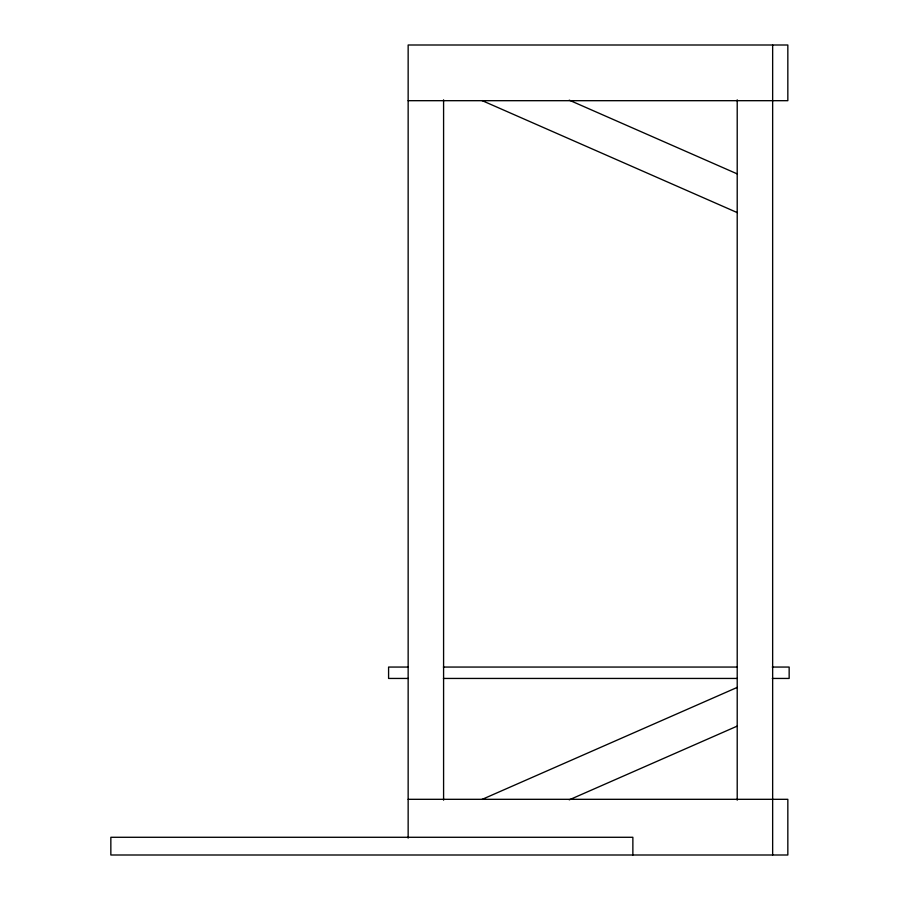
<?xml version="1.0" encoding="UTF-8"?>
<svg xmlns="http://www.w3.org/2000/svg" width="900" height="900" viewBox="0 0 900 900"><rect width="100%" height="100%" fill="white"/><g stroke="black" fill="none" stroke-linecap="round" stroke-linejoin="round"><path stroke-width="1.35" d="M482.051 799.414L737.212 687.409M569.239 799.841L737.212 726.109M408.15 100.688L787.837 100.688L787.837 45L408.15 45L408.15 838.125M408.262 667.058L388.586 667.058L388.586 678.442L408.262 678.442M443.407 667.058L737.156 667.058M772.29 667.058L789.154 667.058L789.154 678.442L772.29 678.442M443.407 678.442L737.156 678.442M408.15 799.312L787.837 799.312L787.837 855L110.846 855L110.846 837.281L632.869 837.281L632.869 855M569.239 100.159L737.212 173.891M482.051 100.586L737.212 212.591M772.65 45L772.65 855M737.212 99.844L737.212 800.156M443.588 99.844L443.588 800.156"/></g></svg>
